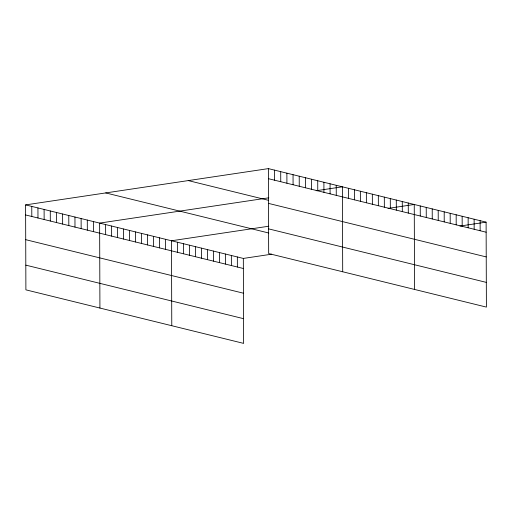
<?xml version="1.0" encoding="UTF-8"?>
<svg xmlns="http://www.w3.org/2000/svg" width="512" height="512" viewBox="0 0 512 512"><rect width="100%" height="100%" fill="white"/><g stroke="black" fill="none" stroke-linecap="round" stroke-linejoin="round"><path stroke-width="0.77" d="M25.6 204.896L243.328 258.432L243.629 343.386L25.894 289.85L25.6 204.896L268.371 168.614L486.106 222.15L486.4 307.104L268.672 253.568L268.371 168.614M268.838 197.811L99.629 223.098L99.923 308.051M316.179 190.733L342.4 186.816L342.701 271.77M268.851 226.214L171.482 240.768L171.776 325.722M388.032 208.403L414.253 204.48L414.547 289.434M243.328 258.432L271.738 254.182M459.885 226.067L486.106 222.15M268.41 178.682L486.138 232.211M188.256 180.589L268.275 200.262M268.493 203.392L486.227 256.928M268.582 228.858L486.317 282.387M105.715 192.928L268.806 233.024M25.632 214.963L243.366 268.499M25.722 239.68L243.45 293.21M25.811 265.139L243.539 318.669M480.115 220.678L480.154 230.739M474.131 219.206L474.163 229.267M468.141 217.734L468.173 227.795M462.15 216.262L462.189 226.323M456.166 214.784L456.198 224.851M450.176 213.312L450.214 223.379M444.192 211.84L444.224 221.907M438.202 210.368L438.24 220.435M432.218 208.896L432.25 218.963M426.227 207.424L426.266 217.491M420.243 205.952L420.275 216.019M408.262 203.008L408.301 213.075M402.278 201.536L402.31 211.603M396.288 200.064L396.326 210.131M390.304 198.592L390.336 208.659M384.314 197.12L384.352 207.187M378.33 195.648L378.362 205.715M372.339 194.176L372.378 204.243M366.349 192.704L366.387 202.771M360.365 191.232L360.397 201.299M354.374 189.76L354.413 199.827M348.39 188.288L348.422 198.355M336.23 185.299L336.269 195.366M330.061 183.782L330.099 193.85M323.898 182.266L323.93 192.333M317.728 180.749L317.76 190.816M311.558 179.232L311.59 189.299M305.389 177.715L305.421 187.782M299.219 176.198L299.251 186.266M293.05 174.682L293.082 184.749M286.88 173.165L286.918 183.232M280.71 171.648L280.749 181.715M274.541 170.131L274.579 180.198M237.344 256.96L237.376 267.027M231.354 255.488L231.392 265.555M225.37 254.016L225.402 264.077M219.379 252.544L219.418 262.605M213.395 251.072L213.427 261.133M207.405 249.6L207.437 259.661M201.414 248.128L201.453 258.189M195.43 246.656L195.462 256.717M189.44 245.184L189.478 255.245M183.456 243.712L183.488 253.773M177.466 242.24L177.504 252.301M165.491 239.296L165.53 249.357M159.501 237.818L159.539 247.885M153.517 236.346L153.549 246.413M147.526 234.874L147.565 244.941M141.542 233.402L141.574 243.469M135.552 231.93L135.59 241.997M129.568 230.458L129.6 240.525M123.578 228.986L123.616 239.053M117.594 227.514L117.626 237.581M111.603 226.042L111.642 236.109M105.613 224.57L105.651 234.637M93.459 221.581L93.491 231.648M87.29 220.064L87.328 230.131M81.12 218.547L81.158 228.614M74.95 217.03L74.989 227.098M68.781 215.514L68.819 225.581M62.611 213.997L62.65 224.064M56.448 212.48L56.48 222.547M50.278 210.963L50.31 221.03M44.109 209.446L44.141 219.514M37.939 207.93L37.971 217.997M31.77 206.413L31.802 216.48"/></g></svg>
